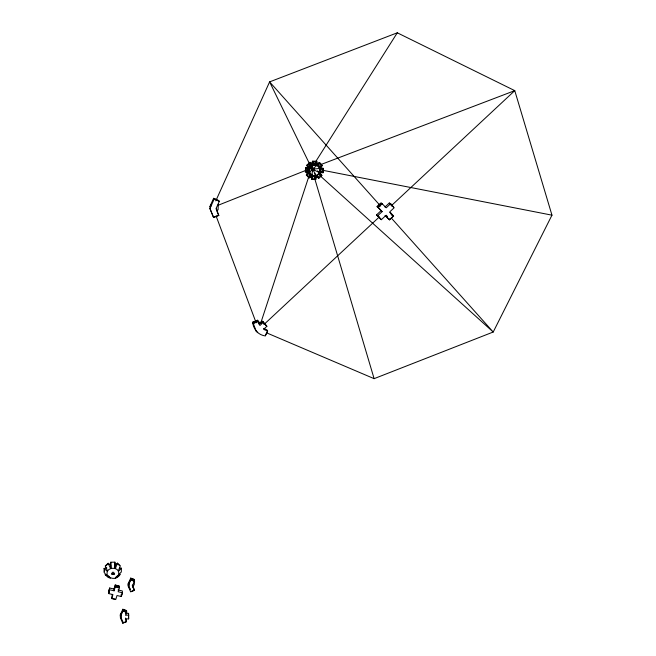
<?xml version="1.0" encoding="UTF-8"?>
<svg xmlns="http://www.w3.org/2000/svg" width="656" height="656" viewBox="0 0 656 656"><rect width="100%" height="100%" fill="white"/><g stroke="black" fill="none" stroke-linecap="round" stroke-linejoin="round"><path stroke-width="0.98" d="M106.862 567.916L104.091 568.424L104.033 572.204C107.691 577.936 115.579 581.618 120.179 574.418L115.259 578.239M104.501 571.647L104.55 568.809M107.371 575.312C104.443 565.816 122.057 566.062 118.203 575.517M319.611 167.665L323.4 168.395L323.162 172.676L319.628 172.749L316.479 175.66L315.987 179.424L311.797 179.318L312.395 170.658L311.797 168.928L312.527 168.239L312.756 161.138L316.963 161.253L317.037 165.386L313.511 168.264L312.527 168.239M120.351 614.656L120.45 617.878L122.77 623.2L126.542 621.708L125.337 618.936L128.642 618.879L128.715 615.156L125.411 615.221L126.731 612.392L126.583 610.605L122.877 609.244L120.351 614.656L120.327 616.074L121.868 619.617M120.45 617.878L120.474 616.451L123.008 611.031L122.877 609.244M119.499 567.916L121.385 568.203L121.311 571.975L118.367 575.156M120.999 613.499L120.909 617.468L120.827 615.049M126.493 613.926L126.526 612.081M128.223 584.89L128.256 583.471L130.749 578.1L134.414 579.469L134.587 581.142L132.405 585.808L134.382 590.4L130.659 591.876L128.371 586.571L128.223 584.89L130.126 589.293M128.371 586.571L128.256 583.471M128.896 582.323L128.822 586.177L128.707 584.914M128.486 617.075L128.56 613.368L125.386 613.417M134.332 581.011L134.259 584.693L133.045 586.07L132.332 585.078L132.405 585.808M114.89 562.167L115.046 568.227L114.89 562.167L110.807 562.217L110.544 568.432L108.15 563.266L105.214 565.972L107.6 571.155M209.912 208.501L209.986 206.353L213.618 198.309L218.727 200.588L219.325 201.318L216.16 208.321L218.825 215.43L213.561 217.472L209.912 208.501L213.561 217.472M210.478 209.264L210.551 207.107L214.2 199.03L213.618 198.309M210.855 206.509L210.92 204.639M218.276 204.27L218.079 209.871L216.669 210.445L216.16 208.813M315.864 175.726L318.759 178.35L321.891 175.406L319.628 172.749L319.825 168.477L317.037 165.386L312.855 165.271L309.976 162.212L306.836 165.173L307.648 166.78L305.565 167.911L305.343 172.2L309.517 172.462L311.739 169.929M305.893 171.7L306.065 168.485L309.189 168.69L309.025 171.913L305.893 171.7L308.443 170.995L309.583 171.683L309.025 171.913M307.705 170.97L307.828 168.576M311.067 167.329L311.19 165.066L309.944 162.967L307.59 165.181L309.763 167.469L312.117 165.246L309.944 162.967M312.395 170.658L314.109 169.994L313.511 168.264M314.864 164.943L316.454 161.753L313.289 161.671L313.355 164.771L316.512 164.853L316.454 161.753M322.744 172.151L322.924 168.936L320.243 168.994L320.062 172.208L322.744 172.151L320.03 171.61M312.379 178.858L312.756 176.029L315.913 176.12L315.528 178.94L312.379 178.858L311.912 177.243M108.519 591.778L109.667 588.014L113.98 589.014L114.087 590.802L109.765 589.801L108.609 593.573L112.93 594.582L111.7 598.592L115.759 599.527L116.989 595.525L121.303 596.525L122.467 592.753L122.328 590.958L118.031 589.957M109.536 588.703L108.609 593.573M108.74 592.876L109.667 588.014M112.332 594.377L111.7 598.592M113.98 589.014L115.21 585.004L119.261 585.956L119.392 587.735L118.154 591.753L122.467 592.753M114.087 590.802L115.727 585.349L118.769 586.062L118.867 587.391L115.817 586.685L115.727 585.349M118.219 587.85L118.769 586.062M122.303 592.999L121.434 595.828L121.335 594.475M311.575 175.488L309.46 173.159L307.082 175.07L309.189 177.399L311.575 175.488L311.879 174.553M309.189 177.399L310.731 173.848M260.883 322.654L310.001 172.946M261.178 323.392L259.965 322.121L259.284 324.171L262.433 321.235L266.877 326.286L263.605 329.345L267.623 331.05L265.319 335.97C257.874 334.831 253.675 329.378 252.544 322.227L257.652 320.235L259.924 325.507L263.204 322.449L262.433 321.235M318.759 178.35L316.495 175.701L312.313 175.546L309.14 178.104L306.327 174.996L307.377 171.847M118.285 571.015L120.343 565.784L117.506 563.151L114.784 564.988L115.431 568.367L117.506 563.151M215.799 200.867L269.6 81.893L397.29 32.8L514.763 90.643L551.967 215.168L493.214 332.018L374.117 378.66L267.099 333.059M129.978 581.167L131.233 578.485L133.98 579.502L134.103 580.757L131.348 579.732L131.233 578.485M128.404 585.152L130.913 579.773L130.749 578.1M133.176 581.224L133.98 579.502M122.09 612.343L123.353 609.637L126.141 610.662L126.247 611.999L123.459 610.974L123.353 609.637M125.329 612.392L126.141 610.662M265.508 335.2L267.238 331.51M312.756 161.138L311.165 163.68L312.838 165.23L309.747 168.207L309.517 172.462L312.313 175.546M313.781 164.64L397.29 32.8M321.752 165.566L319.808 167.739L317.701 165.402L319.644 163.229L321.752 165.566L318.947 166.632M314.167 168.994L319.825 168.477L322.424 165.599L319.62 162.483L316.512 163.68M319.62 162.483L317.053 165.345L315.347 163.795M118.433 571.368L121.385 568.203M310.698 164.517L308.361 166.722L310.329 167.305M308.443 170.995L309.542 169.953M319.497 173.43L317.143 175.636L318.865 177.653L321.21 175.439L318.422 172.454M380.849 210.871L376.511 214.922L377.766 215.701L382.128 211.634L377.052 206.624L381.144 202.802L386.236 207.796L390.607 203.729L394.182 207.739L389.82 211.806L393.608 216.054L389.508 219.875L385.047 215.562M377.052 206.624L378.315 207.37L382.423 203.532M384.941 207.058L389.287 202.999L390.607 203.729M263.892 324.564L379.332 216.931M391.312 205.754L514.763 90.643L317.922 165.673M376.511 214.922L381.357 219.694L385.712 215.635L389.508 219.875M105.911 565.857L108.109 563.824M113.365 574.41L114.078 572.877L113.406 572.253L112.438 572.27L111.733 573.803L112.406 574.418L114.611 574.041L111.586 574.082M116.112 576.788L119.482 574.369M306.327 174.996L309.476 172.479M258.374 323.31L259.965 322.121M218.555 205.107L309.698 168.846M131.102 591.474L132.971 590.744M126.059 621.667L123.23 622.79L122.065 620.125M252.544 322.227L253.273 323.441L258.407 321.448M218.087 215.586L214.143 217.111L213.708 216.521M319.857 168.461L323.4 168.395M313.33 164.148L314.905 164.197M305.565 167.911L311.797 168.928M312.469 171.027L311.592 168.092L314.609 168.682M319.644 169.666L551.967 215.168M320.325 172.118L323.162 172.676M112.955 598.657L115.243 599.182M119.392 587.735L115.325 586.784L115.21 585.004M123.008 611.031L126.731 612.392M130.913 579.773L134.587 581.142M263.638 328.443L266.836 329.804L267.623 331.05M107.527 575.665L105.083 574.623L107.928 577.247L110.38 578.305M214.2 199.03L219.325 201.318M319.587 172.733L314.109 169.994M307.459 167.173L308.951 167.846M393.608 216.054L389.762 212.454M388.877 218.702L389.861 219.301L392.936 216.439L391.115 214.405M377.11 215.521L380.751 219.096L379.791 218.505M307.648 166.78L309.017 167.715M108.15 563.266L110.708 565.046L110.938 568.276L110.807 562.217M318.98 172.79L321.891 175.406M319.119 173.561L321.21 175.439M311.592 168.092L313.871 170.15M318.431 174.258L493.214 332.018L391.468 218.21M317.479 176.39L318.865 177.653M104.091 568.424L107.436 571.515M108.117 575.558L109.544 576.878M117.514 563.709L119.638 565.685M317.488 170.822L318.668 171.929M314.363 173.766L315.536 174.873M255.455 329.976L257.611 332.69M263.204 322.449L266.877 326.286M306.836 165.173L309.698 168.182M308.607 172.626L310.181 174.365M377.766 215.701L381.357 219.694M380.562 206.009L269.6 81.893L310.698 166.255M386.22 215.234L387.434 216.587M378.315 207.37L382.128 211.634M389.287 202.999L392.255 206.328M218.161 200.392L218.612 200.941L214.332 198.686M218.227 214.643L218.825 215.43M209.986 206.353L210.551 207.107M266.32 325.655L262.99 321.866L263.564 322.777M313.379 170.683L316.495 175.701M125.599 618.059L126.542 621.708M129.199 587.063L130.347 589.711M132.684 586.562L133.775 589.104M216.078 215.955L256.143 322.785M253.273 323.441L256.201 331.231M216.947 211.24L217.907 213.79M257.652 320.235L259.169 324.277M314.568 175.718L315.528 178.94M313.921 175.923L374.117 378.66M310.813 175.956L311.797 179.318M134.382 590.4L133.045 586.07M128.732 583.856L128.838 585.119M128.56 613.368L128.683 615.402M128.519 616.837L128.642 618.879M121.171 594.721L121.303 596.525M122.639 621.38L122.77 623.2M380.792 203.376L377.717 206.238L378.668 206.796L381.751 203.918L380.792 203.376M257.111 320.636L253.273 322.129L253.823 323.039L257.669 321.547L257.111 320.636M390.886 204.139L389.902 203.59L393.567 207.148L390.886 204.139"/></g></svg>
